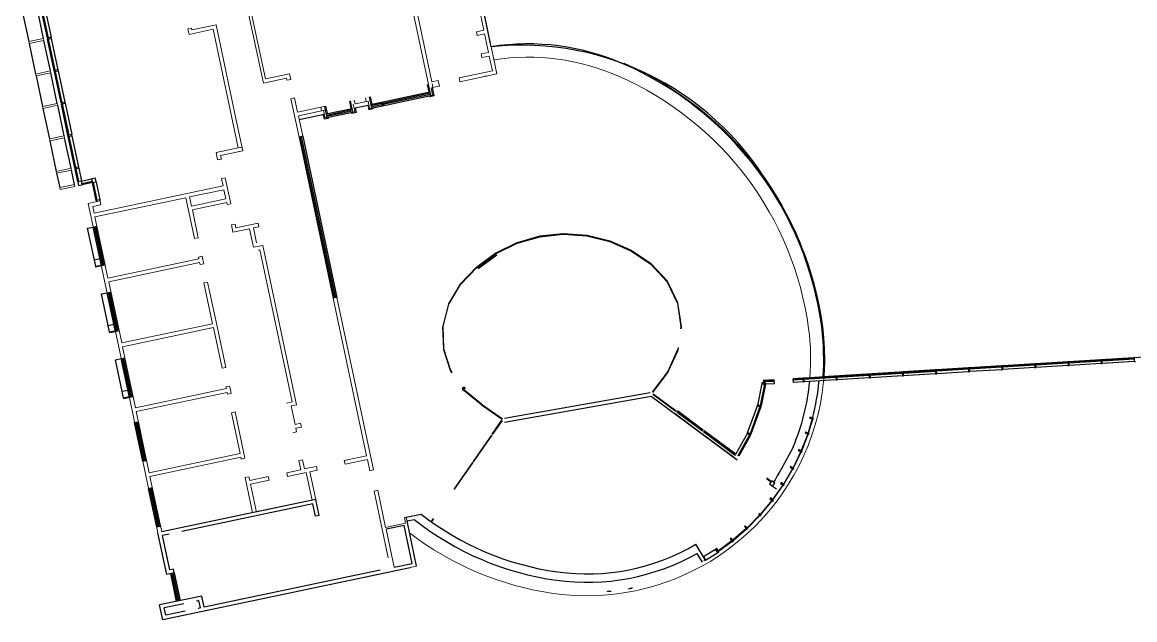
# Model space of a CAD drawing. Header units: millimetres. Extents: x 11680833 to 11851339, y -6212777 to -6078411.
# Drawn here: x 11693943 to 11752600, y -6212777 to -6181239 of the extents above; entities that cross this region are included whole.
import ezdxf

# ---------------------------------------------------------------- set-up
doc = ezdxf.new("R2010")
doc.units = ezdxf.units.MM
doc.header["$LTSCALE"] = 10
doc.linetypes.add('E1-RI-2F$0$DASH', pattern=[0.35, 0.25, -0.1])
for name, color, linetype in [('$1$A-A-建筑索引', 3, 'Continuous'), ('A-GLAZ', 140, 'Continuous'), ('A-WALL', 7, 'Continuous'), ('A—墙体', 7, 'Continuous'), ('A—门窗', 135, 'Continuous')]:
    doc.layers.add(name, color=color, linetype=linetype)
for name, color, linetype, lineweight in [('E-RB-2F$0$A-WALL', 7, 'Continuous', 5), ('E1-RI-2F$0$A-WALL', 7, 'Continuous', 5), ('E1-RI-2F$0$AUDIT_D_131110141545-10', 7, 'Continuous', 5), ('E1-RV-2F$0$A-WALL', 7, 'Continuous', 5)]:
    doc.layers.add(name, color=color, linetype=linetype, lineweight=lineweight)
doc.layers.get('$1$A-A-建筑索引').off()
doc.layers.get('0').off()
doc.styles.add('E1-RV-2F$0$ECADI', font='hzs.shx', dxfattribs={"width": 0.7, "bigfont": 'hztxt.shx'})

# ---------------------------------------------------------------- blocks, each defined once
blk = doc.blocks.new('SYSTEM_PANEL_-_INTERIOR_-1')
at = {"layer": 'A-GLAZ'}
for p, q in [((620, -19), (-620, -19)), ((-620, -19), (-620, -44)), ((-620, -44), (620, -44)), ((620, -44), (620, -19))]:
    blk.add_line(p, q, dxfattribs=at)
blk = doc.blocks.new('SYSTEM_PANEL_-_INTERIOR_-0')
at = {"layer": 'A-GLAZ'}
for p, q in [((602, 44), (-602, 44)), ((-602, 44), (-602, 19)), ((-602, 19), (602, 19)), ((602, 19), (602, 44))]:
    blk.add_line(p, q, dxfattribs=at)
blk = doc.blocks.new('SYSTEM_PANEL_-_INTERIOR_-2')
at = {"layer": 'A-GLAZ'}
for p, q in [((623, -19), (-623, -19)), ((-623, -19), (-623, -44)), ((-623, -44), (623, -44)), ((623, -44), (623, -19))]:
    blk.add_line(p, q, dxfattribs=at)
blk = doc.blocks.new('SYSTEM_PANEL_-_GLAZED_VISJ')
at = {"layer": 'A-GLAZ'}
for p, q in [((1042, 44), (-1042, 44)), ((-1042, 44), (-1042, 19)), ((-1042, 19), (1042, 19)), ((1042, 19), (1042, 44))]:
    blk.add_line(p, q, dxfattribs=at)
blk = doc.blocks.new('SYSTEM_PANEL_-_GLAZED_VISH')
at = {"layer": 'A-GLAZ'}
for p, q in [((845, 44.45), (-845, 44.45)), ((-845, 44.45), (-845, 19.05)), ((-845, 19.05), (845, 19.05)), ((845, 19.05), (845, 44.45))]:
    blk.add_line(p, q, dxfattribs=at)
blk = doc.blocks.new('E1-RV-2F')
at = {"layer": 'E1-RV-2F$0$A-WALL'}
for p, q in [((11709418, -6206430), (11706134, -6207121)), ((11709594, -6207269), (11709418, -6206430)), ((11709261, -6206657), (11702361, -6208119)), ((11709398, -6207310), (11709261, -6206657)), ((11706134, -6207121), (11701295, -6208139)), ((11709594, -6207269), (11709398, -6207310)), ((11701563, -6210382), (11701100, -6208180)), ((11701683, -6208262), (11701337, -6208335)), ((11701718, -6210145), (11701337, -6208335)), ((11714394, -6210032), (11701352, -6212777)), ((11701952, -6210300), (11701563, -6210382)), ((11701911, -6210104), (11701718, -6210145)), ((11701952, -6210300), (11701911, -6210104)), ((11712813, -6210157), (11703537, -6212113)), ((11703413, -6211525), (11701187, -6211994)), ((11703537, -6212113), (11703413, -6211525)), ((11701352, -6212777), (11701187, -6211994)), ((11702455, -6211932), (11701424, -6212148)), ((11701506, -6212540), (11701424, -6212148)), ((11702537, -6212323), (11701506, -6212540)), ((11703259, -6211762), (11703133, -6211789)), ((11703341, -6212154), (11703215, -6212180)), ((11703341, -6212154), (11703259, -6211762))]:
    blk.add_line(p, q, dxfattribs=at)
at = {"color": 4, "style": 'E1-RV-2F$0$ECADI', "width": 0.7}
for tag, p in [('无障碍客梯', (11721336, -6174036, 0)), ('货梯', (11717277, -6174958))]:
    blk.add_attdef(tag, p, '', height=450, rotation=11.95265, dxfattribs=at)
blk = doc.blocks.new('E1-RI-2F$0$$TCHSYS$WIN2D')
for p, q in [((-0.5, 0.5), (0.5, 0.5)), ((-0.5, 0.5), (-0.5, -0.5)), ((0.5, 0.5), (0.5, -0.5)), ((0.5, 0.1667), (-0.5, 0.1667)), ((0.5, -0.1667), (-0.5, -0.1667)), ((-0.5, -0.5), (0.5, -0.5))]:
    blk.add_line(p, q)

msp = doc.modelspace()

# ---------------------------------------------------------------- linework, layer by layer
at = {"layer": 'A-GLAZ'}
for p, q in [((11728675, -6197299), (11728658, -6197421)), ((11728700, -6197303), (11728675, -6197299)), ((11728683, -6197424), (11728700, -6197303)), ((11728518, -6198411), (11728501, -6198533)), ((11728501, -6198533), (11728526, -6198537)), ((11728526, -6198537), (11728543, -6198415)), ((11716550, -6199646), (11716529, -6199660)), ((11716529, -6199660), (11716586, -6199744)), ((11716607, -6199730), (11716550, -6199646)), ((11727974, -6199669), (11727157, -6200771)), ((11727996, -6199682), (11727177, -6200786)), ((11717151, -6200569), (11717209, -6200653)), ((11717230, -6200638), (11717172, -6200555)), ((11717209, -6200653), (11717230, -6200638)), ((11727103, -6200980), (11731630, -6204337)), ((11727189, -6200865), (11728403, -6201764)), ((11727204, -6200844), (11728418, -6201744)), ((11718148, -6201423), (11719243, -6202186)), ((11718163, -6201402), (11719258, -6202165)), ((11718718, -6202989), (11719237, -6202244)), ((11718738, -6203004), (11719258, -6202259)), ((11733201, -6205291), (11733448, -6205474)), ((11733186, -6205312), (11733433, -6205494)), ((11715508, -6207601), (11715621, -6207438)), ((11715528, -6207616), (11715642, -6207452))]:
    msp.add_line(p, q, dxfattribs=at)
at = {"layer": 'A-WALL'}
for p, q in [((11717975, -6194240), (11718961, -6193522)), ((11719367, -6202141), (11727042, -6200788)), ((11719367, -6202141), (11727042, -6200788)), ((11719378, -6202342), (11727103, -6200980)), ((11719378, -6202342), (11727103, -6200980)), ((11714091, -6207383), (11714968, -6207198)), ((11714738, -6209954), (11714230, -6207557)), ((11714231, -6207558), (11714610, -6207478)), ((11714076, -6207795), (11713122, -6207997)), ((11714501, -6209800), (11714076, -6207795)), ((11729972, -6209626), (11729462, -6208795)), ((11729801, -6209730), (11729521, -6209273)), ((11713547, -6210002), (11714501, -6209800))]:
    msp.add_line(p, q, dxfattribs=at)
msp.add_lwpolyline([(11717292, -6200585), (11717240, -6200508)], dxfattribs=at)
for centre, radius, start, end in [((11724219, -6195395), 15438, 231.50527, 262.12809), ((11724219, -6195395), 14996, 231.9101, 262.12809), ((11723720, -6199024), 11333, 262.11419, 300.43715), ((11723720, -6199007), 11792, 262.12809, 299.46719)]:
    msp.add_arc(centre, radius, start, end, dxfattribs=at)
at = {"layer": 'A—墙体'}
for p, q in [((11709418, -6206430), (11706134, -6207121)), ((11709594, -6207269), (11709418, -6206430)), ((11709261, -6206657), (11702361, -6208119)), ((11709398, -6207310), (11709261, -6206657)), ((11706134, -6207121), (11701295, -6208139)), ((11709594, -6207269), (11709398, -6207310)), ((11701563, -6210382), (11701100, -6208180)), ((11701683, -6208262), (11701337, -6208335)), ((11701718, -6210145), (11701337, -6208335)), ((11714394, -6210032), (11701352, -6212777)), ((11701952, -6210300), (11701563, -6210382)), ((11701911, -6210104), (11701718, -6210145)), ((11701952, -6210300), (11701911, -6210104)), ((11712813, -6210157), (11703537, -6212113)), ((11703413, -6211525), (11701187, -6211994)), ((11703537, -6212113), (11703413, -6211525)), ((11701352, -6212777), (11701187, -6211994)), ((11702455, -6211932), (11701424, -6212148)), ((11701506, -6212540), (11701424, -6212148)), ((11702537, -6212323), (11701506, -6212540)), ((11703259, -6211762), (11703133, -6211789)), ((11703341, -6212154), (11703215, -6212180)), ((11703341, -6212154), (11703259, -6211762))]:
    msp.add_line(p, q, dxfattribs=at)
at = {"layer": 'A—门窗', "color": 8}
for p, q in [((11718669, -6182534), (11717539, -6177193)), ((11693943, -6180650), (11694285, -6182264)), ((11695067, -6182098), (11694725, -6180484)), ((11694305, -6182362), (11694647, -6183976)), ((11695430, -6183811), (11695088, -6182196)), ((11694668, -6184074), (11695010, -6185688)), ((11695792, -6185523), (11695450, -6183908)), ((11715300, -6184531), (11715383, -6184920)), ((11715558, -6184685), (11715652, -6185128)), ((11712287, -6185173), (11712370, -6185562)), ((11715424, -6185116), (11715437, -6185174)), ((11715652, -6185128), (11715437, -6185174)), ((11695030, -6185786), (11695372, -6187400)), ((11696154, -6187235), (11695813, -6185620)), ((11709940, -6185671), (11710023, -6186062)), ((11711192, -6185405), (11711275, -6185797)), ((11711490, -6185751), (11712156, -6185610)), ((11711490, -6185751), (11711544, -6186004)), ((11712156, -6185610), (11712209, -6185862)), ((11712424, -6185816), (11712209, -6185862)), ((11712412, -6185757), (11712424, -6185816)), ((11708545, -6186375), (11709857, -6186097)), ((11709808, -6186108), (11709862, -6186362)), ((11710077, -6186316), (11709862, -6186362)), ((11710065, -6186258), (11710077, -6186316)), ((11711317, -6185992), (11711329, -6186049)), ((11711544, -6186004), (11711329, -6186049)), ((11695393, -6187498), (11695734, -6189112)), ((11696517, -6188947), (11696175, -6187332)), ((11695755, -6189210), (11695916, -6189968)), ((11696698, -6189803), (11696538, -6189045)), ((11697743, -6193772), (11698037, -6193710)), ((11698478, -6197245), (11698772, -6197183))]:
    msp.add_line(p, q, dxfattribs=at)
at = {"layer": 'A—门窗'}
for p, q in [((11695267, -6182077), (11694942, -6180541)), ((11694971, -6180534), (11695297, -6182070)), ((11695321, -6182065), (11694996, -6180529)), ((11695137, -6180499), (11695462, -6182035)), ((11695629, -6183789), (11695279, -6182135)), ((11695297, -6182070), (11695321, -6182065)), ((11695334, -6182124), (11695309, -6182129)), ((11695309, -6182129), (11695659, -6183782)), ((11695684, -6183777), (11695334, -6182124)), ((11695475, -6182094), (11695825, -6183747)), ((11695992, -6185501), (11695642, -6183847)), ((11695659, -6183782), (11695684, -6183777)), ((11695696, -6183836), (11695671, -6183841)), ((11695671, -6183841), (11696021, -6185494)), ((11696046, -6185489), (11695696, -6183836)), ((11695837, -6183806), (11696187, -6185459)), ((11712312, -6185574), (11715441, -6184907)), ((11712353, -6185770), (11715483, -6185103)), ((11712951, -6185506), (11715455, -6184973)), ((11712965, -6185571), (11715469, -6185038)), ((11696354, -6187213), (11696004, -6185559)), ((11696021, -6185494), (11696046, -6185489)), ((11696059, -6185548), (11696034, -6185553)), ((11696034, -6185553), (11696384, -6187207)), ((11696409, -6187201), (11696059, -6185548)), ((11696200, -6185518), (11696550, -6187171)), ((11709963, -6186075), (11711334, -6185784)), ((11709977, -6186140), (11711348, -6185850)), ((11709990, -6186205), (11711362, -6185915)), ((11712326, -6185639), (11712893, -6185519)), ((11712339, -6185705), (11712907, -6185584)), ((11712879, -6185453), (11712921, -6185649)), ((11712938, -6185441), (11712979, -6185637)), ((11710004, -6186270), (11711376, -6185980)), ((11696716, -6188925), (11696366, -6187272)), ((11696384, -6187207), (11696409, -6187201)), ((11696421, -6187260), (11696396, -6187265)), ((11696396, -6187265), (11696746, -6188919)), ((11696771, -6188913), (11696421, -6187260)), ((11696562, -6187230), (11696912, -6188883)), ((11696873, -6189664), (11696729, -6188984)), ((11696746, -6188919), (11696771, -6188913)), ((11696784, -6188972), (11696759, -6188977)), ((11696759, -6188977), (11696903, -6189657)), ((11696927, -6189652), (11696784, -6188972)), ((11696924, -6188942), (11697068, -6189622)), ((11697069, -6189622), (11696873, -6189663)), ((11696873, -6189663), (11696914, -6189859)), ((11696903, -6189657), (11696927, -6189652)), ((11696914, -6189859), (11697110, -6189818)), ((11697069, -6189622), (11697597, -6189510)), ((11697110, -6189818), (11697069, -6189622)), ((11697627, -6189651), (11697099, -6189763)), ((11697104, -6189788), (11697632, -6189676)), ((11697639, -6189706), (11697110, -6189818)), ((11697632, -6189676), (11697627, -6189651)), ((11697840, -6190655), (11697639, -6189706)), ((11697668, -6189699), (11697869, -6190648)), ((11697894, -6190643), (11697693, -6189694)), ((11697834, -6189664), (11698035, -6190613)), ((11698119, -6194102), (11697684, -6192047)), ((11698185, -6194088), (11697750, -6192033)), ((11698250, -6194074), (11697815, -6192019)), ((11698315, -6194060), (11697880, -6192006)), ((11698855, -6197575), (11698420, -6195520)), ((11698920, -6197561), (11698485, -6195506)), ((11698985, -6197547), (11698550, -6195492)), ((11699050, -6197533), (11698615, -6195479)), ((11699590, -6201048), (11699155, -6198993)), ((11699655, -6201034), (11699220, -6198979)), ((11699720, -6201020), (11699285, -6198966)), ((11699786, -6201006), (11699351, -6198952)), ((11753387, -6198895), (11736176, -6199959)), ((11745577, -6199377), (11743890, -6199482)), ((11745579, -6199408), (11743892, -6199512)), ((11743894, -6199537), (11745580, -6199433)), ((11745580, -6199433), (11745579, -6199408)), ((11747324, -6199269), (11745637, -6199373)), ((11747326, -6199301), (11745639, -6199405)), ((11745639, -6199405), (11745640, -6199430)), ((11745640, -6199430), (11747327, -6199326)), ((11747327, -6199326), (11747326, -6199301)), ((11749070, -6199162), (11747384, -6199266)), ((11749072, -6199192), (11747386, -6199297)), ((11747386, -6199297), (11747387, -6199322)), ((11747387, -6199322), (11749074, -6199218)), ((11749083, -6199361), (11747396, -6199466)), ((11749074, -6199218), (11749072, -6199192)), ((11750817, -6199054), (11749130, -6199158)), ((11750819, -6199084), (11749132, -6199189)), ((11749132, -6199189), (11749134, -6199214)), ((11749134, -6199214), (11750821, -6199110)), ((11750829, -6199253), (11749143, -6199358)), ((11750821, -6199110), (11750819, -6199084)), ((11752564, -6198946), (11750877, -6199050)), ((11752566, -6198976), (11750879, -6199081)), ((11750879, -6199081), (11750880, -6199106)), ((11750880, -6199106), (11752567, -6199001)), ((11752576, -6199145), (11750889, -6199250)), ((11752567, -6199001), (11752566, -6198976)), ((11735097, -6200026), (11734587, -6200057)), ((11736844, -6199918), (11735157, -6200022)), ((11736846, -6199948), (11735159, -6200053)), ((11735160, -6200078), (11736847, -6199974)), ((11736847, -6199974), (11736846, -6199948)), ((11738590, -6199810), (11736904, -6199914)), ((11738592, -6199840), (11736906, -6199945)), ((11736906, -6199945), (11736907, -6199970)), ((11736907, -6199970), (11738594, -6199865)), ((11738603, -6200009), (11736916, -6200114)), ((11738594, -6199865), (11738592, -6199840)), ((11740337, -6199701), (11738650, -6199806)), ((11740339, -6199732), (11738652, -6199836)), ((11738652, -6199836), (11738654, -6199862)), ((11738654, -6199862), (11740341, -6199757)), ((11740349, -6199901), (11738663, -6200006)), ((11740341, -6199757), (11740339, -6199732)), ((11742084, -6199593), (11740397, -6199698)), ((11742086, -6199624), (11740399, -6199728)), ((11740399, -6199728), (11740400, -6199754)), ((11740400, -6199754), (11742087, -6199649)), ((11742096, -6199793), (11740409, -6199897)), ((11742087, -6199649), (11742086, -6199624)), ((11743830, -6199485), (11742144, -6199590)), ((11743832, -6199516), (11742145, -6199620)), ((11742145, -6199620), (11742147, -6199645)), ((11742147, -6199645), (11743834, -6199541)), ((11743843, -6199685), (11742156, -6199789)), ((11743834, -6199541), (11743832, -6199516)), ((11743892, -6199512), (11743894, -6199537)), ((11745589, -6199577), (11743903, -6199681)), ((11747336, -6199469), (11745649, -6199573)), ((11717240, -6200508), (11717136, -6200579)), ((11717136, -6200579), (11717199, -6200670)), ((11717151, -6200569), (11717209, -6200653)), ((11717230, -6200638), (11717172, -6200555)), ((11717240, -6200508), (11717292, -6200585)), ((11732942, -6200309), (11732707, -6201464)), ((11733083, -6200338), (11732853, -6201467)), ((11732878, -6201472), (11733108, -6200343)), ((11733138, -6200349), (11732907, -6201483)), ((11733589, -6200119), (11733013, -6200155)), ((11733591, -6200150), (11733081, -6200181)), ((11733083, -6200207), (11733593, -6200175)), ((11733108, -6200343), (11733083, -6200338)), ((11733602, -6200319), (11733138, -6200348)), ((11733602, -6200319), (11733589, -6200119)), ((11734600, -6200257), (11734587, -6200057)), ((11735099, -6200056), (11734589, -6200088)), ((11734591, -6200113), (11735101, -6200082)), ((11735109, -6200226), (11734600, -6200257)), ((11735101, -6200082), (11735099, -6200056)), ((11735159, -6200053), (11735160, -6200078)), ((11736856, -6200117), (11735169, -6200222)), ((11699214, -6200718), (11699507, -6200656)), ((11717209, -6200653), (11717230, -6200638)), ((11717233, -6200642), (11717217, -6200662)), ((11729824, -6202786), (11728466, -6201780)), ((11729842, -6202762), (11728484, -6201755)), ((11732709, -6201455), (11732170, -6202930)), ((11732836, -6201528), (11732314, -6202957)), ((11732338, -6202965), (11732860, -6201536)), ((11732891, -6201541), (11732364, -6202982)), ((11732860, -6201536), (11732836, -6201528)), ((11732853, -6201467), (11732878, -6201472)), ((11700304, -6204423), (11699869, -6202368)), ((11700370, -6204409), (11699935, -6202355)), ((11700435, -6204395), (11700000, -6202341)), ((11700500, -6204381), (11700065, -6202327)), ((11729723, -6202923), (11728365, -6201916)), ((11728451, -6201800), (11729809, -6202807)), ((11735598, -6202177), (11735375, -6202914)), ((11735400, -6202921), (11735622, -6202185)), ((11735622, -6202185), (11735598, -6202177)), ((11731446, -6204200), (11729771, -6202958)), ((11729857, -6202843), (11731531, -6204084)), ((11731547, -6204064), (11729872, -6202822)), ((11731565, -6204039), (11729890, -6202798)), ((11732174, -6202922), (11731549, -6204049)), ((11732314, -6202957), (11732338, -6202965)), ((11735375, -6202914), (11735400, -6202921)), ((11732288, -6203014), (11731675, -6204119)), ((11731697, -6204131), (11732310, -6203026)), ((11732339, -6203036), (11731723, -6204146)), ((11732310, -6203026), (11732288, -6203014)), ((11735356, -6202972), (11735016, -6203848)), ((11735040, -6203857), (11735379, -6202981)), ((11735379, -6202981), (11735356, -6202972)), ((11734992, -6203904), (11734582, -6204749)), ((11734605, -6204760), (11735015, -6203915)), ((11735015, -6203915), (11734992, -6203904)), ((11735016, -6203848), (11735040, -6203857)), ((11734553, -6204804), (11734077, -6205613)), ((11734099, -6205626), (11734575, -6204817)), ((11734575, -6204817), (11734553, -6204804)), ((11734582, -6204749), (11734605, -6204760)), ((11701040, -6207896), (11700605, -6205841)), ((11701105, -6207882), (11700670, -6205828)), ((11701170, -6207868), (11700735, -6205814)), ((11701235, -6207854), (11700800, -6205800)), ((11733433, -6205494), (11733448, -6205474)), ((11734043, -6205665), (11733503, -6206433)), ((11733508, -6205729), (11733719, -6205874)), ((11733523, -6206447), (11734064, -6205679)), ((11733635, -6205390), (11733560, -6205519)), ((11734064, -6205679), (11734043, -6205665)), ((11734077, -6205613), (11734099, -6205626)), ((11733465, -6206482), (11732864, -6207203)), ((11733485, -6206498), (11733465, -6206482)), ((11733503, -6206433), (11733523, -6206447)), ((11732883, -6207219), (11733485, -6206498)), ((11732823, -6207249), (11732165, -6207919)), ((11732183, -6207937), (11732841, -6207267)), ((11732841, -6207267), (11732823, -6207249)), ((11732864, -6207203), (11732883, -6207219)), ((11732120, -6207961), (11731410, -6208576)), ((11731426, -6208595), (11732136, -6207980)), ((11732136, -6207980), (11732120, -6207961)), ((11732165, -6207919), (11732183, -6207937)), ((11731361, -6208614), (11730645, -6209139)), ((11730660, -6209160), (11731376, -6208635)), ((11731376, -6208635), (11731361, -6208614)), ((11731410, -6208576), (11731426, -6208595)), ((11730502, -6209065), (11729867, -6209455)), ((11729972, -6209626), (11730613, -6209232)), ((11730560, -6209023), (11730501, -6209065)), ((11730501, -6209065), (11730613, -6209231)), ((11730613, -6209232), (11730502, -6209065)), ((11730678, -6209184), (11730560, -6209023)), ((11730613, -6209231), (11730678, -6209184)), ((11730645, -6209139), (11730660, -6209160)), ((11729867, -6209455), (11729972, -6209626)), ((11701756, -6210340), (11702067, -6211808)), ((11701756, -6210340), (11702067, -6211808)), ((11701821, -6210327), (11702132, -6211794)), ((11701821, -6210327), (11702132, -6211794)), ((11701886, -6210313), (11702197, -6211780)), ((11701886, -6210313), (11702197, -6211780)), ((11701952, -6210299), (11702262, -6211766)), ((11701952, -6210299), (11702262, -6211766))]:
    msp.add_line(p, q, dxfattribs=at)
at = {"layer": 'A—门窗', "extrusion": (0, 0, -1)}
for p, q in [((11695462, -6182035), (11695267, -6182077)), ((11695267, -6182077), (11695279, -6182135)), ((11695279, -6182135), (11695475, -6182094)), ((11695475, -6182094), (11695462, -6182035)), ((11695825, -6183747), (11695629, -6183789)), ((11695629, -6183789), (11695642, -6183847)), ((11695642, -6183847), (11695837, -6183806)), ((11695837, -6183806), (11695825, -6183747)), ((11696187, -6185459), (11695992, -6185501)), ((11695992, -6185501), (11696004, -6185559)), ((11696004, -6185559), (11696200, -6185518)), ((11696200, -6185518), (11696187, -6185459)), ((11696550, -6187171), (11696354, -6187213)), ((11696354, -6187213), (11696366, -6187272)), ((11696367, -6187271), (11696562, -6187230)), ((11696562, -6187230), (11696550, -6187171)), ((11696912, -6188883), (11696717, -6188925)), ((11696924, -6188942), (11696912, -6188883)), ((11696716, -6188925), (11696729, -6188984)), ((11696729, -6188984), (11696924, -6188942)), ((11697793, -6189468), (11697597, -6189510)), ((11697834, -6189664), (11697793, -6189468)), ((11697597, -6189510), (11697639, -6189706)), ((11697639, -6189706), (11697834, -6189664)), ((11698035, -6190613), (11697840, -6190655)), ((11698048, -6190672), (11698035, -6190613)), ((11697840, -6190655), (11697852, -6190713)), ((11745637, -6199373), (11745577, -6199377)), ((11745577, -6199377), (11745589, -6199577)), ((11745649, -6199573), (11745637, -6199373)), ((11747384, -6199266), (11747324, -6199270)), ((11747324, -6199270), (11747336, -6199470)), ((11747396, -6199466), (11747384, -6199266)), ((11749130, -6199158), (11749070, -6199162)), ((11749070, -6199162), (11749083, -6199361)), ((11749083, -6199361), (11749143, -6199358)), ((11749143, -6199358), (11749130, -6199158)), ((11750877, -6199050), (11750817, -6199054)), ((11750817, -6199054), (11750829, -6199253)), ((11750829, -6199253), (11750889, -6199250)), ((11750889, -6199250), (11750877, -6199050)), ((11752624, -6198942), (11752564, -6198946)), ((11752564, -6198946), (11752576, -6199145)), ((11752576, -6199145), (11752636, -6199142)), ((11735157, -6200022), (11735097, -6200026)), ((11735097, -6200026), (11735109, -6200226)), ((11735169, -6200222), (11735157, -6200022)), ((11736904, -6199914), (11736844, -6199918)), ((11736844, -6199918), (11736856, -6200117)), ((11736916, -6200114), (11736904, -6199914)), ((11738650, -6199806), (11738590, -6199810)), ((11738590, -6199810), (11738603, -6200009)), ((11738603, -6200009), (11738663, -6200006)), ((11738663, -6200006), (11738650, -6199806)), ((11740397, -6199698), (11740337, -6199701)), ((11740337, -6199701), (11740349, -6199901)), ((11740349, -6199901), (11740409, -6199897)), ((11740409, -6199897), (11740397, -6199698)), ((11742144, -6199590), (11742084, -6199593)), ((11742084, -6199593), (11742096, -6199793)), ((11742096, -6199793), (11742156, -6199789)), ((11742156, -6199789), (11742144, -6199590)), ((11743890, -6199482), (11743830, -6199485)), ((11743830, -6199485), (11743843, -6199685)), ((11743843, -6199685), (11743903, -6199681)), ((11743903, -6199681), (11743890, -6199482)), ((11745589, -6199577), (11745649, -6199573)), ((11747336, -6199470), (11747396, -6199466)), ((11732954, -6200250), (11732942, -6200309)), ((11732942, -6200309), (11733138, -6200349)), ((11733150, -6200290), (11732954, -6200250)), ((11733079, -6200152), (11733020, -6200156)), ((11733020, -6200156), (11733032, -6200355)), ((11733032, -6200355), (11733092, -6200352)), ((11733092, -6200352), (11733079, -6200152)), ((11733138, -6200349), (11733150, -6200290)), ((11735109, -6200226), (11735169, -6200222)), ((11736856, -6200117), (11736916, -6200114)), ((11732716, -6201431), (11732700, -6201489)), ((11732700, -6201489), (11732893, -6201542)), ((11732909, -6201484), (11732716, -6201431)), ((11732893, -6201542), (11732909, -6201484)), ((11735477, -6202078), (11735460, -6202136)), ((11735460, -6202136), (11735652, -6202194)), ((11735669, -6202136), (11735477, -6202078)), ((11735652, -6202194), (11735669, -6202136)), ((11732185, -6202898), (11732160, -6202953)), ((11732160, -6202953), (11732341, -6203037)), ((11732366, -6202983), (11732185, -6202898)), ((11735240, -6202868), (11735220, -6202925)), ((11735220, -6202925), (11735410, -6202989)), ((11735429, -6202932), (11735240, -6202868)), ((11735410, -6202989), (11735429, -6202932)), ((11732341, -6203037), (11732366, -6202983)), ((11734885, -6203791), (11734861, -6203846)), ((11734861, -6203846), (11735044, -6203926)), ((11735068, -6203871), (11734885, -6203791)), ((11735044, -6203926), (11735068, -6203871)), ((11734456, -6204683), (11734428, -6204735)), ((11734632, -6204777), (11734456, -6204683)), ((11734428, -6204735), (11734604, -6204830)), ((11734604, -6204830), (11734632, -6204777)), ((11733466, -6205449), (11733347, -6205610)), ((11733347, -6205610), (11733507, -6205729)), ((11733627, -6205569), (11733466, -6205449)), ((11733507, -6205729), (11733627, -6205569)), ((11733956, -6205536), (11733924, -6205587)), ((11733924, -6205587), (11734092, -6205695)), ((11734124, -6205645), (11733956, -6205536)), ((11734092, -6205695), (11734124, -6205645)), ((11733389, -6206346), (11733352, -6206394)), ((11733352, -6206394), (11733511, -6206516)), ((11733547, -6206468), (11733389, -6206346)), ((11733511, -6206516), (11733547, -6206468)), ((11732756, -6207188), (11732865, -6207286)), ((11732906, -6207242), (11732812, -6207157)), ((11732865, -6207286), (11732906, -6207242)), ((11732066, -6207815), (11732022, -6207856)), ((11732022, -6207856), (11732159, -6208002)), ((11732203, -6207961), (11732066, -6207815)), ((11732159, -6208002), (11732203, -6207961)), ((11731320, -6208465), (11731273, -6208502)), ((11731273, -6208502), (11731397, -6208658)), ((11731444, -6208621), (11731320, -6208465)), ((11731397, -6208658), (11731444, -6208621))]:
    msp.add_line(p, q, dxfattribs=at)
at = {"layer": 'A—门窗', "color": 8}
msp.add_lwpolyline([(11736176, -6199959, 0.05296), (11736098, -6197319, 0.262128), (11725663, -6183449, 0.143294), (11718669, -6182534, 0.143294)], format="xyb", dxfattribs=at)
for points in [[(11697816, -6194115), (11697391, -6192109), (11697684, -6192047)], [(11698119, -6194102), (11697826, -6194164), (11697816, -6194115), (11698109, -6194053)], [(11698551, -6197588), (11698126, -6195582), (11698420, -6195520)], [(11698855, -6197575), (11698561, -6197637), (11698551, -6197588), (11698844, -6197526)]]:
    msp.add_lwpolyline(points, dxfattribs=at)
at = {"layer": 'A—门窗'}
for points in [[(11699286, -6201061), (11698861, -6199055), (11699155, -6198993)], [(11717292, -6200585), (11717240, -6200508)], [(11699590, -6201048), (11699296, -6201110), (11699286, -6201061), (11699579, -6200999)]]:
    msp.add_lwpolyline(points, dxfattribs=at)
at = {"layer": 'A—门窗', "flags": 128}
for points in [[(11734583, -6203664), (11734230, -6204325), (11733868, -6204981)], [(11733868, -6204981), (11733752, -6205186), (11733635, -6205390)]]:
    msp.add_lwpolyline(points, dxfattribs=at)
at = {"layer": 'A—门窗'}
for points in [[(11725900, -6211120, 0), (11725900, -6211120, 0), (11725900, -6211120, 0), (11725900, -6211120, 0), (11725900, -6211120, 0), (11725900, -6211120, 0), (11725900, -6211120, 0), (11725900, -6211120, 0), (11725900, -6211120, 0), (11725900, -6211120, 0), (11725900, -6211120, 0), (11726000, -6211120, 0), (11726000, -6211120, 0), (11726000, -6211120, 0), (11726000, -6211120, 0), (11726000, -6211120, 0), (11726000, -6211120, 0), (11726000, -6211120, 0), (11726000, -6211110, 0), (11726000, -6211110, 0), (11726000, -6211110, 0), (11726000, -6211110, 0), (11726000, -6211110, 0), (11726000, -6211110, 0), (11726000, -6211110, 0), (11726000, -6211110, 0), (11726000, -6211110, 0), (11726000, -6211110, 0), (11726000, -6211110, 0), (11726000, -6211110, 0), (11726000, -6211110, 0), (11726000, -6211110, 0), (11726000, -6211110, 0), (11726000, -6211110, 0), (11726000, -6211110, 0), (11726000, -6211110, 0), (11726000, -6211110, 0), (11726000, -6211110, 0), (11726000, -6211110, 0), (11726000, -6211110, 0), (11726000, -6211110, 0), (11726000, -6211110, 0), (11726000, -6211110, 0), (11726000, -6211110, 0), (11726000, -6211110, 0), (11726000, -6211110, 0), (11726000, -6211110, 0), (11726000, -6211110, 0), (11726000, -6211110, 0), (11726000, -6211110, 0), (11726000, -6211110, 0), (11726000, -6211110, 0), (11726000, -6211110, 0), (11726000, -6211110, 0), (11726000, -6211110, 0), (11726000, -6211110, 0), (11726000, -6211110, 0), (11726000, -6211110, 0), (11726000, -6211110, 0), (11726000, -6211110, 0), (11726000, -6211100, 0), (11726000, -6211100, 0), (11726000, -6211100, 0), (11726000, -6211100, 0), (11726000, -6211100, 0), (11726000, -6211100, 0), (11726000, -6211100, 0), (11726000, -6211100, 0), (11726000, -6211100, 0), (11726000, -6211100, 0), (11726000, -6211100, 0), (11726000, -6211100, 0), (11726000, -6211100, 0), (11726000, -6211100, 0), (11726000, -6211100, 0), (11726000, -6211100, 0), (11726000, -6211100, 0), (11726000, -6211100, 0), (11726000, -6211100, 0), (11726000, -6211100, 0), (11726000, -6211100, 0), (11726000, -6211100, 0), (11726000, -6211100, 0), (11726000, -6211100, 0), (11726000, -6211100, 0), (11726000, -6211100, 0), (11726000, -6211100, 0), (11726000, -6211100, 0), (11726000, -6211100, 0), (11726000, -6211100, 0), (11726100, -6211100, 0), (11726100, -6211100, 0), (11726100, -6211100, 0), (11726100, -6211100, 0), (11726100, -6211100, 0), (11726100, -6211100, 0), (11726100, -6211100, 0), (11726100, -6211100, 0), (11726100, -6211100, 0), (11726100, -6211100, 0), (11726100, -6211090, 0), (11726100, -6211090, 0), (11726100, -6211090, 0), (11726100, -6211090, 0), (11726100, -6211090, 0), (11726100, -6211090, 0), (11726100, -6211090, 0), (11726100, -6211090, 0), (11726100, -6211090, 0), (11726100, -6211090, 0), (11726100, -6211090, 0), (11726100, -6211090, 0), (11726100, -6211090, 0), (11726100, -6211090, 0), (11726100, -6211090, 0), (11726100, -6211090, 0), (11726100, -6211090, 0), (11726100, -6211090, 0), (11726100, -6211090, 0), (11726100, -6211090, 0), (11726100, -6211090, 0), (11726100, -6211090, 0), (11726100, -6211090, 0), (11726100, -6211090, 0), (11726100, -6211090, 0), (11726100, -6211090, 0), (11726100, -6211090, 0), (11726100, -6211090, 0), (11726100, -6211090, 0), (11726100, -6211090, 0), (11726100, -6211090, 0), (11726100, -6211090, 0), (11726100, -6211090, 0), (11726100, -6211090, 0), (11726100, -6211090, 0), (11726100, -6211090, 0), (11726100, -6211090, 0), (11726100, -6211090, 0), (11726100, -6211090, 0), (11726100, -6211090, 0), (11726100, -6211080, 0), (11726100, -6211080, 0), (11726100, -6211080, 0), (11726100, -6211080, 0), (11726100, -6211080, 0), (11726100, -6211080, 0), (11726100, -6211080, 0), (11726100, -6211080, 0), (11726100, -6211080, 0), (11726100, -6211080, 0), (11726100, -6211080, 0), (11726100, -6211080, 0), (11726100, -6211080, 0), (11726100, -6211080, 0), (11726100, -6211080, 0), (11726100, -6211080, 0), (11726100, -6211080, 0), (11726100, -6211080, 0), (11726100, -6211080, 0), (11726100, -6211080, 0)], [(11724800, -6211280, 0), (11724800, -6211280, 0), (11724800, -6211280, 0), (11724800, -6211280, 0), (11724800, -6211280, 0), (11724800, -6211280, 0), (11724800, -6211280, 0), (11724800, -6211280, 0), (11724800, -6211280, 0), (11724800, -6211280, 0), (11724800, -6211280, 0), (11724800, -6211280, 0), (11724800, -6211280, 0), (11724800, -6211280, 0), (11724800, -6211280, 0), (11724800, -6211280, 0), (11724800, -6211280, 0), (11724800, -6211280, 0), (11724800, -6211270, 0), (11724800, -6211270, 0), (11724800, -6211270, 0), (11724800, -6211270, 0), (11724800, -6211270, 0), (11724800, -6211270, 0), (11724800, -6211270, 0), (11724800, -6211270, 0), (11724800, -6211270, 0), (11724800, -6211270, 0), (11724800, -6211270, 0), (11724800, -6211270, 0), (11724800, -6211270, 0), (11724800, -6211270, 0), (11724800, -6211270, 0), (11724800, -6211270, 0), (11724800, -6211270, 0), (11724800, -6211270, 0), (11724800, -6211270, 0), (11724800, -6211270, 0), (11724800, -6211270, 0), (11724800, -6211270, 0), (11724800, -6211270, 0), (11724800, -6211270, 0), (11724800, -6211270, 0), (11724800, -6211270, 0), (11724800, -6211270, 0), (11724800, -6211270, 0), (11724800, -6211270, 0), (11724800, -6211270, 0), (11724800, -6211270, 0), (11724800, -6211270, 0), (11724800, -6211270, 0), (11724800, -6211270, 0), (11724800, -6211270, 0), (11724900, -6211270, 0), (11724900, -6211270, 0), (11724900, -6211270, 0), (11724900, -6211270, 0), (11724900, -6211270, 0), (11724900, -6211270, 0), (11724900, -6211270, 0), (11724900, -6211270, 0), (11724900, -6211270, 0), (11724900, -6211270, 0), (11724900, -6211270, 0), (11724900, -6211270, 0), (11724900, -6211270, 0), (11724900, -6211270, 0), (11724900, -6211270, 0), (11724900, -6211270, 0), (11724900, -6211270, 0), (11724900, -6211270, 0), (11724900, -6211270, 0), (11724900, -6211270, 0), (11724900, -6211270, 0), (11724900, -6211270, 0), (11724900, -6211270, 0), (11724900, -6211270, 0), (11724900, -6211270, 0), (11724900, -6211270, 0), (11724900, -6211270, 0), (11724900, -6211270, 0), (11724900, -6211270, 0), (11724900, -6211270, 0), (11724900, -6211270, 0), (11724900, -6211270, 0), (11724900, -6211270, 0), (11724900, -6211270, 0), (11724900, -6211270, 0), (11724900, -6211270, 0), (11724900, -6211270, 0), (11724900, -6211270, 0), (11724900, -6211270, 0), (11724900, -6211270, 0), (11724900, -6211270, 0), (11724900, -6211270, 0), (11724900, -6211270, 0), (11724900, -6211270, 0), (11724900, -6211270, 0), (11724900, -6211270, 0), (11724900, -6211260, 0), (11724900, -6211260, 0), (11724900, -6211260, 0), (11724900, -6211260, 0), (11724900, -6211260, 0), (11724900, -6211260, 0), (11724900, -6211260, 0), (11724900, -6211260, 0), (11724900, -6211260, 0), (11724900, -6211260, 0), (11724900, -6211260, 0), (11724900, -6211260, 0), (11724900, -6211260, 0), (11724900, -6211260, 0), (11724900, -6211260, 0), (11724900, -6211260, 0), (11724900, -6211260, 0), (11724900, -6211260, 0), (11724900, -6211260, 0), (11724900, -6211260, 0), (11724900, -6211260, 0), (11724900, -6211260, 0), (11724900, -6211260, 0), (11724900, -6211260, 0), (11724900, -6211260, 0), (11724900, -6211260, 0), (11724900, -6211260, 0), (11724900, -6211260, 0), (11724900, -6211260, 0), (11724900, -6211260, 0), (11724900, -6211260, 0), (11725000, -6211260, 0), (11725000, -6211260, 0), (11725000, -6211260, 0), (11725000, -6211260, 0), (11725000, -6211260, 0), (11725000, -6211260, 0), (11725000, -6211260, 0), (11725000, -6211260, 0), (11725000, -6211260, 0), (11725000, -6211260, 0), (11725000, -6211260, 0), (11725000, -6211260, 0), (11725000, -6211260, 0), (11725000, -6211260, 0), (11725000, -6211260, 0), (11725000, -6211260, 0), (11725000, -6211260, 0), (11725000, -6211260, 0), (11725000, -6211260, 0), (11725000, -6211260, 0), (11725000, -6211260, 0), (11725000, -6211260, 0), (11725000, -6211260, 0), (11725000, -6211260, 0), (11725000, -6211260, 0), (11725000, -6211260, 0), (11725000, -6211260, 0), (11725000, -6211260, 0), (11725000, -6211260, 0), (11725000, -6211260, 0)]]:
    msp.add_polyline3d(points, dxfattribs=at)
at = {"layer": 'A—门窗', "color": 8}
for centre, radius, start, end in [((11720273, -6197654), 15204, 28.59091, 96.05507), ((11720238, -6199074), 15962, 356.82244, 33.01314)]:
    msp.add_arc(centre, radius, start, end, dxfattribs=at)
at = {"layer": 'A—门窗'}
for centre, radius, start, end in [((11723971, -6199117), 11545, 336.80671, 354.62863), ((11723720, -6199007), 12293, 345.44365, 354.58982), ((11723688, -6198978), 12347, 300.12013, 300.486)]:
    msp.add_arc(centre, radius, start, end, dxfattribs=at)
at = {"layer": 'E-RB-2F$0$A-WALL'}
for p, q in [((11705289, -6188083), (11705572, -6188023)), ((11705289, -6188083), (11705572, -6188023)), ((11705289, -6188083), (11705572, -6188023)), ((11705335, -6187869), (11705531, -6187827)), ((11705335, -6187869), (11705531, -6187827)), ((11705335, -6187869), (11705531, -6187827))]:
    msp.add_line(p, q, dxfattribs=at)
at = {"layer": 'E1-RI-2F$0$A-WALL'}
for p, q in [((11715535, -6184384), (11713412, -6174356)), ((11717337, -6177205), (11718279, -6181657)), ((11715359, -6184520), (11713962, -6177920)), ((11706657, -6184458), (11705604, -6179484)), ((11706763, -6184231), (11705793, -6179649)), ((11718972, -6183963), (11718187, -6180255)), ((11702872, -6181545), (11702676, -6181586)), ((11702676, -6181586), (11702738, -6181880)), ((11702738, -6181880), (11704010, -6181611)), ((11702893, -6181643), (11702872, -6181545)), ((11702893, -6181643), (11704164, -6181374)), ((11704010, -6181611), (11705335, -6187869)), ((11704164, -6181374), (11705283, -6186657)), ((11717888, -6181739), (11718279, -6181657)), ((11717929, -6181935), (11717888, -6181739)), ((11695067, -6182098), (11694285, -6182264)), ((11694285, -6182264), (11694305, -6182362)), ((11694305, -6182362), (11695088, -6182196)), ((11695088, -6182196), (11695067, -6182098)), ((11717929, -6181935), (11718321, -6181852)), ((11718321, -6181852), (11718528, -6182831)), ((11718136, -6182913), (11718528, -6182831)), ((11718178, -6183109), (11718136, -6182913)), ((11718178, -6183109), (11718569, -6183026)), ((11718569, -6183026), (11718735, -6183809)), ((11695430, -6183811), (11694647, -6183976)), ((11694647, -6183976), (11694668, -6184074)), ((11694668, -6184074), (11695450, -6183908)), ((11695450, -6183908), (11695430, -6183811)), ((11706763, -6184231), (11708034, -6183962)), ((11708097, -6184256), (11708034, -6183962)), ((11718735, -6183809), (11716974, -6184182)), ((11717015, -6184377), (11716974, -6184182)), ((11717015, -6184377), (11718972, -6183963)), ((11718874, -6183984), (11718972, -6183963)), ((11706657, -6184458), (11707880, -6184199)), ((11707880, -6184199), (11707901, -6184297)), ((11707901, -6184297), (11708097, -6184256)), ((11715359, -6184522), (11715483, -6185103)), ((11715499, -6184697), (11715581, -6185082)), ((11715877, -6184312), (11715535, -6184384)), ((11715555, -6184481), (11715597, -6184676)), ((11715558, -6184686), (11715841, -6184626)), ((11715841, -6184626), (11715939, -6184605)), ((11715877, -6184312), (11715939, -6184605)), ((11708304, -6185234), (11708108, -6185275)), ((11708108, -6185275), (11708536, -6187297)), ((11708462, -6185984), (11708304, -6185234)), ((11711446, -6185352), (11711488, -6185547)), ((11712033, -6185227), (11712075, -6185423)), ((11712131, -6185206), (11712131, -6185206)), ((11712229, -6185185), (11712353, -6185770)), ((11715581, -6185082), (11715483, -6185103)), ((11695792, -6185523), (11695010, -6185688)), ((11695010, -6185688), (11695030, -6185786)), ((11695030, -6185786), (11695813, -6185620)), ((11695813, -6185620), (11695792, -6185523)), ((11709930, -6185673), (11708462, -6185984)), ((11708504, -6186179), (11709971, -6185869)), ((11709685, -6185725), (11709727, -6185920)), ((11709825, -6185899), (11709908, -6186291)), ((11709881, -6185683), (11710005, -6186270)), ((11711251, -6185393), (11711375, -6185978)), ((11711348, -6185372), (11711348, -6185372)), ((11711390, -6185568), (11711473, -6185957)), ((11711488, -6185547), (11712173, -6185402)), ((11711512, -6185542), (11712173, -6185403)), ((11712173, -6185402), (11712255, -6185791)), ((11712353, -6185770), (11712255, -6185791)), ((11708732, -6187255), (11708504, -6186179)), ((11710004, -6186270), (11709908, -6186291)), ((11711473, -6185957), (11711375, -6185978)), ((11705283, -6186657), (11705572, -6188023)), ((11696154, -6187235), (11695372, -6187400)), ((11695372, -6187400), (11695393, -6187498)), ((11695393, -6187498), (11696175, -6187332)), ((11696175, -6187332), (11696154, -6187235)), ((11708536, -6187297), (11708732, -6187255)), ((11705335, -6187869), (11704161, -6188118)), ((11704161, -6188118), (11704244, -6188509)), ((11705572, -6188023), (11704398, -6188272)), ((11704398, -6188272), (11704440, -6188468)), ((11704440, -6188468), (11704244, -6188509)), ((11696517, -6188947), (11695734, -6189112)), ((11695734, -6189112), (11695755, -6189210)), ((11695755, -6189210), (11696538, -6189045)), ((11696538, -6189045), (11696517, -6188947)), ((11704647, -6189449), (11704452, -6189490)), ((11704647, -6189449), (11704937, -6190818)), ((11696698, -6189803), (11695916, -6189968)), ((11695916, -6189968), (11695936, -6190066)), ((11695936, -6190066), (11696719, -6189901)), ((11696719, -6189901), (11696698, -6189803)), ((11697735, -6191321), (11704535, -6189881)), ((11704452, -6189490), (11704535, -6189881)), ((11697777, -6191516), (11702570, -6190502)), ((11703026, -6192654), (11702570, -6190502)), ((11702570, -6190502), (11702570, -6190502)), ((11702766, -6190460), (11704576, -6190077)), ((11702870, -6190949), (11702766, -6190460)), ((11702870, -6190949), (11704679, -6190566)), ((11704576, -6190077), (11704679, -6190566)), ((11698048, -6190672), (11697421, -6190805)), ((11697560, -6191460), (11697421, -6190805)), ((11698089, -6190868), (11697659, -6190959)), ((11697735, -6191321), (11697659, -6190959)), ((11698048, -6190672), (11698089, -6190868)), ((11702911, -6191145), (11704721, -6190762)), ((11703222, -6192613), (11702911, -6191145)), ((11704721, -6190762), (11704742, -6190860)), ((11704742, -6190860), (11704937, -6190818)), ((11698285, -6194884), (11697560, -6191460)), ((11698460, -6194745), (11697777, -6191516)), ((11697684, -6192047), (11697880, -6192006)), ((11704969, -6191936), (11705165, -6191895)), ((11704969, -6191936), (11705052, -6192327)), ((11705052, -6192327), (11705933, -6192141)), ((11705165, -6191895), (11705207, -6192090)), ((11705207, -6192090), (11706380, -6191842)), ((11706140, -6193119), (11705933, -6192141)), ((11706128, -6192099), (11706422, -6192037)), ((11706128, -6192099), (11706294, -6192882)), ((11706380, -6191842), (11706422, -6192037)), ((11703026, -6192654), (11703222, -6192613)), ((11706140, -6193119), (11706433, -6193057)), ((11706335, -6193078), (11706629, -6193016)), ((11706377, -6193273), (11706475, -6193253)), ((11706475, -6193253), (11708173, -6201275)), ((11706629, -6193016), (11708410, -6201429)), ((11698119, -6194102), (11698315, -6194060)), ((11698460, -6194745), (11703254, -6193730)), ((11698501, -6194941), (11703295, -6193926)), ((11703429, -6193591), (11703233, -6193632)), ((11703233, -6193632), (11703254, -6193730)), ((11703295, -6193926), (11703316, -6194024)), ((11703316, -6194024), (11703512, -6193982)), ((11703470, -6193787), (11703429, -6193591)), ((11703512, -6193982), (11703470, -6193787)), ((11699010, -6198308), (11698285, -6194884)), ((11699185, -6198169), (11698501, -6194941)), ((11703719, -6194960), (11703523, -6195002)), ((11703523, -6195002), (11703979, -6197154)), ((11704195, -6197211), (11703719, -6194960)), ((11698420, -6195520), (11698615, -6195479)), ((11710533, -6195767), (11710338, -6195808)), ((11710338, -6195808), (11712098, -6204124)), ((11712460, -6204867), (11710533, -6195767)), ((11698855, -6197575), (11699050, -6197533)), ((11699185, -6198169), (11703979, -6197154)), ((11699226, -6198365), (11704020, -6197350)), ((11704020, -6197350), (11704476, -6199502)), ((11704671, -6199461), (11704195, -6197211)), ((11699735, -6201732), (11699010, -6198308)), ((11699910, -6201593), (11699226, -6198365)), ((11699155, -6198993), (11699351, -6198952)), ((11704476, -6199502), (11704671, -6199461)), ((11699910, -6201593), (11704704, -6200578)), ((11704878, -6200439), (11704683, -6200480)), ((11704683, -6200480), (11704704, -6200578)), ((11704920, -6200635), (11704878, -6200439)), ((11699590, -6201048), (11699786, -6201006)), ((11699951, -6201789), (11704745, -6200774)), ((11704745, -6200774), (11704766, -6200872)), ((11704766, -6200872), (11704961, -6200830)), ((11704961, -6200830), (11704920, -6200635)), ((11700460, -6205157), (11699735, -6201732)), ((11700635, -6205017), (11699951, -6201789)), ((11707880, -6201337), (11708173, -6201275)), ((11708410, -6201429), (11708117, -6201491)), ((11708117, -6201491), (11708324, -6202470)), ((11699869, -6202368), (11700065, -6202327)), ((11705168, -6201809), (11704973, -6201850)), ((11704973, -6201850), (11705428, -6204002)), ((11705168, -6201809), (11705686, -6204255)), ((11708211, -6202902), (11708404, -6202861)), ((11708617, -6202408), (11708324, -6202470)), ((11708659, -6202603), (11708363, -6202666)), ((11708404, -6202862), (11708363, -6202666)), ((11708617, -6202408), (11708659, -6202603)), ((11700635, -6205017), (11705428, -6204002)), ((11710922, -6204373), (11712098, -6204124)), ((11700304, -6204423), (11700500, -6204381)), ((11700676, -6205213), (11705470, -6204198)), ((11705470, -6204198), (11705491, -6204296)), ((11705686, -6204255), (11705491, -6204296)), ((11708519, -6204370), (11708715, -6204329)), ((11708519, -6204370), (11708623, -6204860)), ((11708818, -6204818), (11708715, -6204329)), ((11709455, -6204683), (11709065, -6204766)), ((11709496, -6204880), (11709455, -6204683)), ((11710922, -6204373), (11710964, -6204568)), ((11710964, -6204568), (11712140, -6204319)), ((11712140, -6204319), (11712264, -6204909)), ((11701100, -6208180), (11700460, -6205157)), ((11701295, -6208139), (11700676, -6205213)), ((11705893, -6205233), (11705698, -6205274)), ((11706091, -6207133), (11705698, -6205274)), ((11705893, -6205233), (11705935, -6205429)), ((11706913, -6205221), (11705935, -6205429)), ((11706913, -6205221), (11706955, -6205417)), ((11708623, -6204860), (11707891, -6205014)), ((11707891, -6205014), (11707933, -6205210)), ((11707933, -6205210), (11708911, -6205004)), ((11709222, -6206471), (11708911, -6205004)), ((11709107, -6204962), (11709496, -6204880)), ((11709418, -6206430), (11709107, -6204962)), ((11712460, -6204867), (11712264, -6204909)), ((11700605, -6205841), (11700800, -6205800)), ((11705976, -6205624), (11706955, -6205417)), ((11705976, -6205624), (11706287, -6207092)), ((11706336, -6207081), (11709222, -6206471)), ((11712688, -6205944), (11712492, -6205985)), ((11712492, -6205985), (11713237, -6209505)), ((11713102, -6207899), (11712688, -6205944)), ((11733824, -6205947), (11733796, -6205988)), ((11733810, -6205997), (11733796, -6205988)), ((11733824, -6205947), (11733838, -6205956)), ((11714189, -6207362), (11714091, -6207383)), ((11714153, -6207677), (11714091, -6207383)), ((11714738, -6209954), (11714189, -6207362)), ((11701040, -6207896), (11701235, -6207854)), ((11714153, -6207677), (11713102, -6207899)), ((11714076, -6207795), (11713122, -6207997)), ((11713547, -6210002), (11713122, -6207997)), ((11714501, -6209800), (11714076, -6207795)), ((11713539, -6210208), (11714738, -6209954)), ((11713547, -6210002), (11714501, -6209800))]:
    msp.add_line(p, q, dxfattribs=at)
at = {"layer": 'E1-RI-2F$0$A-WALL', "linetype": 'E1-RI-2F$0$DASH'}
msp.add_line((11718287, -6184108), (11718482, -6184067), dxfattribs=at)
at = {"layer": 'E1-RI-2F$0$A-WALL'}
for centre, radius, start, end in [((11720603, -6194943), 11858, 66.23515, 98.67357), ((11718561, -6199652), 17742, 7.57559, 66.33559), ((11718561, -6199652), 16991, 7.57599, 66.33518), ((11723714, -6198966), 12543, 325.1534, 7.57559), ((11723707, -6199007), 11805, 355.15941, 7.76337), ((11723714, -6198966), 12543, 261.95559, 325.15335), ((11724219, -6195395), 16150, 232.3978, 261.95559)]:
    msp.add_arc(centre, radius, start, end, dxfattribs=at)
at = {"layer": 'E1-RI-2F$0$AUDIT_D_131110141545-10'}
msp.add_line((11709065, -6204766), (11708818, -6204818), dxfattribs=at)

# ---------------------------------------------------------------- block references
at = {"layer": '$1$A-A-建筑索引', "color": 3}
msp.add_blockref('E1-RV-2F', (0, 0), dxfattribs=at)
at = {"layer": 'A-GLAZ', "color": 8}
for name, p, rotation in [('SYSTEM_PANEL_-_INTERIOR_-1', (11721857, -6192512), 186.0702474990723), ('SYSTEM_PANEL_-_INTERIOR_-1', (11723092, -6192488), 176.0702474990723), ('SYSTEM_PANEL_-_INTERIOR_-1', (11719490, -6193193), 206.0702474990723), ('SYSTEM_PANEL_-_INTERIOR_-1', (11720644, -6192749), 196.0702474990718), ('SYSTEM_PANEL_-_INTERIOR_-1', (11724314, -6192680), 166.0702474990721), ('SYSTEM_PANEL_-_INTERIOR_-1', (11725483, -6193081), 156.0702474990722), ('SYSTEM_PANEL_-_INTERIOR_-1', (11718435, -6193830), 216.0702474990722), ('SYSTEM_PANEL_-_INTERIOR_-1', (11726564, -6193679), 146.0702474990722), ('SYSTEM_PANEL_-_INTERIOR_-2', (11727501, -6194484), 132.6269443473111), ('SYSTEM_PANEL_-_INTERIOR_-1', (11717500, -6194643), 226.0702474990718), ('SYSTEM_PANEL_-_INTERIOR_-0', (11716762, -6195607), 59.2204747317862), ('SYSTEM_PANEL_-_INTERIOR_-2', (11728194, -6195504), 115.7403380437892), ('SYSTEM_PANEL_-_INTERIOR_-0', (11716303, -6196706), 75.52092919721707), ('SYSTEM_PANEL_-_INTERIOR_-2', (11728560, -6196681), 98.8537317402674), ('SYSTEM_PANEL_-_INTERIOR_-0', (11716172, -6197890), 91.82138366264886), ('SYSTEM_PANEL_-_INTERIOR_-0', (11716378, -6199063), 108.1218381280804), ('SYSTEM_PANEL_-_INTERIOR_-2', (11728219, -6199095), 65.08051913322366), ('SYSTEM_PANEL_-_INTERIOR_-0', (11717711, -6201008), 140.7227470589436), ('SYSTEM_PANEL_-_GLAZED_VISH', (11729118, -6202319), 323.4434700785441), ('SYSTEM_PANEL_-_GLAZED_VISJ', (11730683, -6203479), 323.4434700785441), ('SYSTEM_PANEL_-_GLAZED_VISH', (11718237, -6203757), 55.13398446054285), ('SYSTEM_PANEL_-_GLAZED_VISH', (11717236, -6205193), 55.13398446054285)]:
    msp.add_blockref(name, p, dxfattribs=dict(at, rotation=rotation))
at = {"layer": 'A—门窗', "xscale": 8699.999992828685, "yscale": 200, "zscale": -8699.999992828672, "rotation": 281.9526484753242}
msp.add_blockref('E1-RI-2F$0$$TCHSYS$WIN2D', (11709535, -6191532), dxfattribs=at)

doc.saveas('drawing.dxf')
